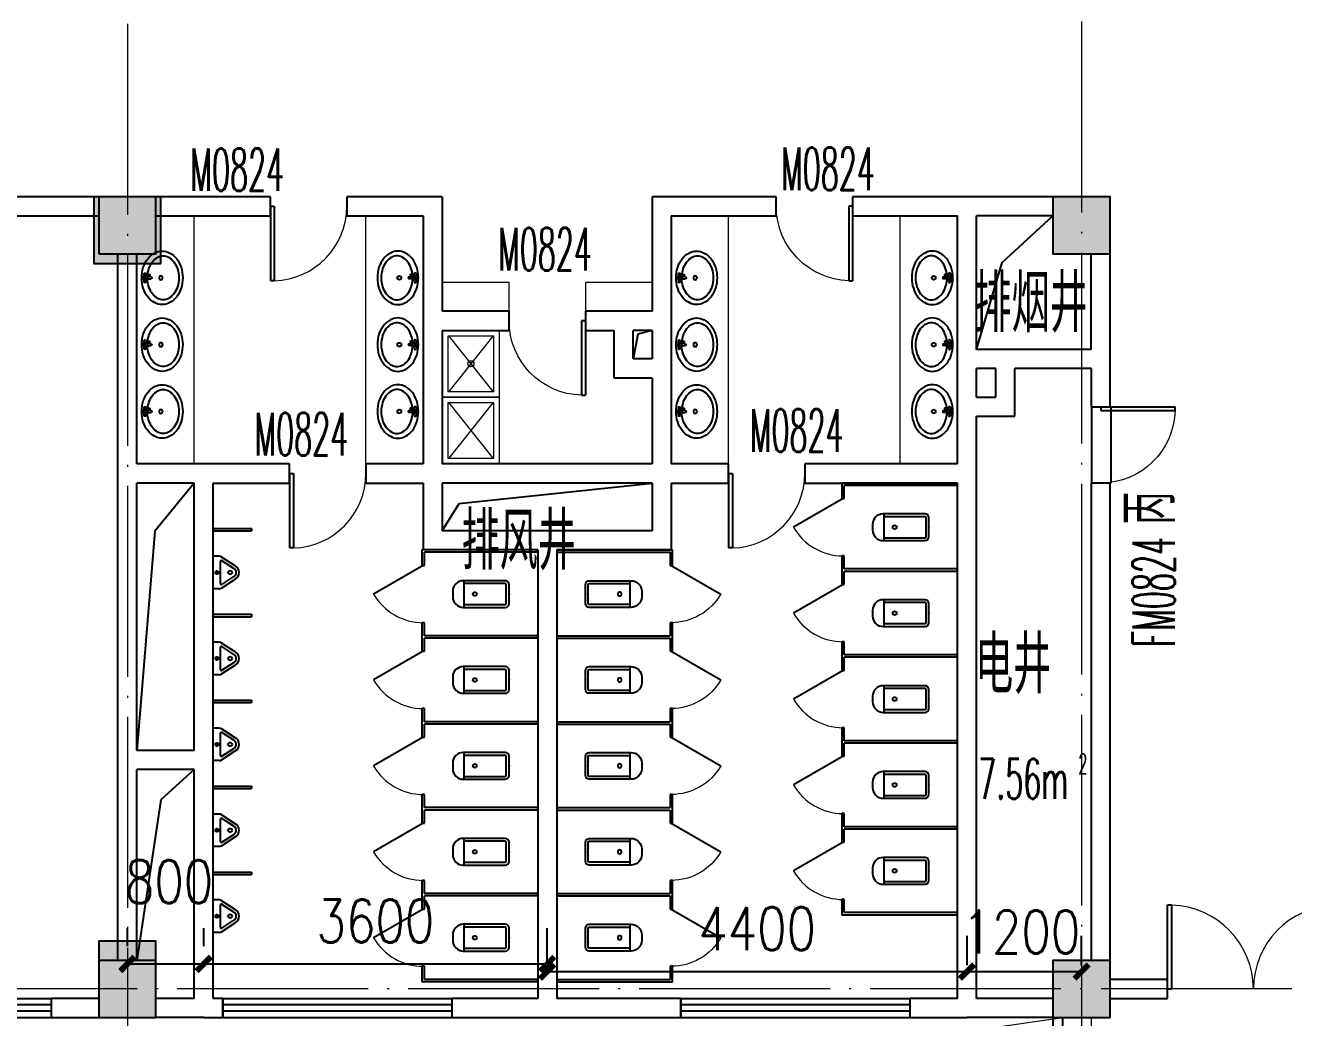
# Model space of a CAD drawing. Extents: x 1417642 to 3570900, y 124798 to 1191112.
# Drawn here: x 1563934 to 1577225, y 216533 to 226927 of the extents above; entities that cross this region are included whole.
import ezdxf

# ---------------------------------------------------------------- set-up
doc = ezdxf.new("R2010")
doc.units = 0
doc.header["$LTSCALE"] = 1000
doc.header["$MEASUREMENT"] = 0
doc.linetypes.add('DASH', pattern=[0.35, 0.25, -0.1])
doc.linetypes.add('DOTE', pattern=[2.42, 2, -0.2, 0.02, -0.2])
doc.layers.get('0').update_dxf_attribs({"linetype": 'CONTINUOUS'})
doc.layers.get('Defpoints').update_dxf_attribs({"linetype": 'CONTINUOUS'})
for name, color, linetype in [('colu', 2, 'CONTINUOUS'), ('COLUMN', 9, 'CONTINUOUS'), ('DOTE', 1, 'DOTE'), ('LATRINE', 6, 'CONTINUOUS'), ('LVTRY', 6, 'CONTINUOUS'), ('PUB_DIM', 3, 'CONTINUOUS'), ('PUB_HATCH', 8, 'CONTINUOUS'), ('PUB_TEXT', 40, 'CONTINUOUS'), ('SPACE', 7, 'CONTINUOUS'), ('STAIR', 2, 'CONTINUOUS'), ('tiaozheng', 20, 'CONTINUOUS'), ('WALL', 4, 'CONTINUOUS'), ('WINDOW', 2, 'CONTINUOUS'), ('WINDOW_TEXT', 7, 'CONTINUOUS'), ('柱填充', 8, 'CONTINUOUS')]:
    doc.layers.add(name, color=color, linetype=linetype)
doc.styles.add('_TCH_SPACE', font='ROMANS', dxfattribs={"width": 0.7, "height": 5, "bigfont": 'Z'})
doc.styles.add('_TCH_WINDOW', font='ROMANS.shx', dxfattribs={"width": 0.7, "height": 400, "bigfont": 'Z.shx'})
doc.styles.add('DIM_FONT', font='SIMPLEX.shx', dxfattribs={"width": 0.8})
doc.styles.add('Z', font='ROMANS', dxfattribs={"width": 0.7, "bigfont": 'Z'})
doc.dimstyles.new('DIMN150', dxfattribs={"dimscale": 1.5, "dimtxt": 300, "dimasz": 100, "dimexe": 250, "dimexo": 300, "dimgap": 150, "dimtad": 1, "dimdec": 0, "dimzin": 0, "dimdsep": 46, "dimtxsty": 'DIM_FONT', "dimblk": 'ARCHTICK', "dimcen": 0.09, "dimdle": 1.5, "dimclrt": 7, "dimazin": 2, "dimtfac": 1, "dimtdec": 0, "dimtix": 1, "dimtmove": 2, "dimatfit": 3, "dimldrblk": 'ARCHTICK', "dimfxl": 1, "dimtolj": 1, "dimtzin": 0, "dimarcsym": 0})

# ---------------------------------------------------------------- blocks, each defined once
blk = doc.blocks.new('i89')
at = {"layer": '柱填充'}
h = blk.add_hatch(color=256, dxfattribs=at)
h.paths.add_polyline_path([(1555333, 501498), (1555333, 502098), (1554733, 502098), (1554733, 501498)])
h.paths.add_polyline_path([(1525733, 501498), (1525733, 502098), (1525133, 502098), (1525133, 501498)])
h.paths.add_polyline_path([(1517733, 501498), (1517733, 502098), (1517133, 502098), (1517133, 501498)])
h.paths.add_polyline_path([(1509733, 501498), (1509733, 502098), (1509133, 502098), (1509133, 501498)])
h.paths.add_polyline_path([(1501733, 501498), (1501733, 502098), (1501133, 502098), (1501133, 501498)])
h.paths.add_polyline_path([(1498133, 501498), (1498133, 502098), (1497533, 502098), (1497533, 501498)])
h.paths.add_polyline_path([(1498133, 529448), (1498133, 530148), (1497433, 530148), (1497433, 529448)])
h.paths.add_polyline_path([(1498133, 537448), (1498133, 538148), (1497433, 538148), (1497433, 537448)])
h.paths.add_polyline_path([(1541783, 545398), (1541783, 546098), (1541083, 546098), (1541083, 545398)])
h.paths.add_polyline_path([(1565333, 559098), (1565333, 559698), (1564733, 559698), (1564733, 559098)])
h.paths.add_polyline_path([(1565383, 549098), (1565383, 549798), (1564683, 549798), (1564683, 549098)])
h.paths.add_polyline_path([(1565333, 545498), (1565333, 546098), (1564733, 546098), (1564733, 545498)])
h.paths.add_polyline_path([(1565383, 538098), (1564683, 538098), (1564683, 537498), (1565383, 537498)])
h.paths.add_polyline_path([(1565333, 529498), (1565333, 530098), (1564733, 530098), (1564733, 529498)])
h.paths.add_polyline_path([(1565333, 519498), (1565333, 520098), (1564733, 520098), (1564733, 519498)])
h.paths.add_polyline_path([(1565333, 511498), (1565333, 512098), (1564733, 512098), (1564733, 511498)])
h.paths.add_polyline_path([(1565333, 501498), (1565333, 502098), (1564733, 502098), (1564733, 501498)])
h.paths.add_polyline_path([(1555333, 559098), (1555333, 559698), (1554733, 559698), (1554733, 559098)])
h.paths.add_polyline_path([(1555333, 549098), (1555333, 549698), (1554733, 549698), (1554733, 549098)])
h.paths.add_polyline_path([(1555333, 545498), (1555333, 546098), (1554733, 546098), (1554733, 545498)])
h.paths.add_polyline_path([(1555333, 537498), (1555333, 538098), (1554733, 538098), (1554733, 537498)])
h.paths.add_polyline_path([(1555433, 529448), (1555433, 530148), (1554733, 530148), (1554733, 529448)])
h.paths.add_polyline_path([(1555433, 519448), (1555433, 520148), (1554733, 520148), (1554733, 519448)])
h.paths.add_polyline_path([(1555433, 511498), (1555433, 512198), (1554733, 512198), (1554733, 511498)])
h.paths.add_polyline_path([(1551733, 557298), (1551733, 557898), (1551133, 557898), (1551133, 557298)])
h.paths.add_polyline_path([(1551783, 549098), (1551783, 549798), (1551083, 549798), (1551083, 549098)])
h.paths.add_polyline_path([(1551733, 545498), (1551733, 546098), (1551133, 546098), (1551133, 545498)])
h.paths.add_polyline_path([(1551733, 537498), (1551733, 538098), (1551133, 538098), (1551133, 537498)])
h.paths.add_polyline_path([(1551733, 529498), (1551733, 530098), (1551133, 530098), (1551133, 529498)])
h.paths.add_polyline_path([(1551733, 519498), (1551733, 520098), (1551133, 520098), (1551133, 519498)])
h.paths.add_polyline_path([(1551783, 511498), (1551783, 512198), (1551083, 512198), (1551083, 511498)])
h.paths.add_polyline_path([(1551733, 501498), (1551733, 502098), (1551133, 502098), (1551133, 501498)])
h.paths.add_polyline_path([(1541733, 559098), (1541733, 559698), (1541133, 559698), (1541133, 559098)])
h.paths.add_polyline_path([(1541733, 557298), (1541733, 557898), (1541133, 557898), (1541133, 557298)])
h.paths.add_polyline_path([(1541783, 549098), (1541783, 549798), (1541083, 549798), (1541083, 549098)])
h.paths.add_polyline_path([(1541733, 537498), (1541733, 538298), (1541133, 538298), (1541133, 537498)])
h.paths.add_polyline_path([(1541733, 519298), (1541733, 520098), (1541133, 520098), (1541133, 519298)])
h.paths.add_polyline_path([(1541833, 511498), (1541833, 512298), (1541033, 512298), (1541033, 511498)])
h.paths.add_polyline_path([(1541733, 501498), (1541733, 502098), (1541133, 502098), (1541133, 501498)])
h.paths.add_polyline_path([(1533733, 559098), (1533733, 559698), (1533133, 559698), (1533133, 559098)])
h.paths.add_polyline_path([(1533783, 549098), (1533783, 549798), (1533083, 549798), (1533083, 549098)])
h.paths.add_polyline_path([(1533733, 545498), (1533733, 546098), (1533133, 546098), (1533133, 545498)])
h.paths.add_polyline_path([(1533733, 537498), (1533733, 538298), (1533133, 538298), (1533133, 537498)])
h.paths.add_polyline_path([(1533733, 519298), (1533733, 520098), (1533133, 520098), (1533133, 519298)])
h.paths.add_polyline_path([(1533833, 511498), (1533833, 512298), (1533033, 512298), (1533033, 511498)])
h.paths.add_polyline_path([(1533733, 501498), (1533733, 502098), (1533133, 502098), (1533133, 501498)])
h.paths.add_polyline_path([(1525733, 559098), (1525733, 559698), (1525133, 559698), (1525133, 559098)])
h.paths.add_polyline_path([(1525783, 549098), (1525783, 549798), (1525083, 549798), (1525083, 549098)])
h.paths.add_polyline_path([(1525733, 545498), (1525733, 546098), (1525133, 546098), (1525133, 545498)])
h.paths.add_polyline_path([(1525733, 537498), (1525733, 538298), (1525133, 538298), (1525133, 537498)])
h.paths.add_polyline_path([(1525733, 519298), (1525733, 520098), (1525133, 520098), (1525133, 519298)])
h.paths.add_polyline_path([(1525833, 511498), (1525833, 512298), (1525033, 512298), (1525033, 511498)])
h.paths.add_polyline_path([(1517733, 559098), (1517733, 559698), (1517133, 559698), (1517133, 559098)])
h.paths.add_polyline_path([(1517783, 549098), (1517783, 549798), (1517083, 549798), (1517083, 549098)])
h.paths.add_polyline_path([(1517733, 545498), (1517733, 546098), (1517133, 546098), (1517133, 545498)])
h.paths.add_polyline_path([(1517733, 537498), (1517733, 538298), (1517133, 538298), (1517133, 537498)])
h.paths.add_polyline_path([(1517733, 519298), (1517733, 520098), (1517133, 520098), (1517133, 519298)])
h.paths.add_polyline_path([(1517833, 511498), (1517833, 512298), (1517033, 512298), (1517033, 511498)])
h.paths.add_polyline_path([(1509733, 559098), (1509733, 559698), (1509133, 559698), (1509133, 559098)])
h.paths.add_polyline_path([(1509783, 549098), (1509783, 549798), (1509083, 549798), (1509083, 549098)])
h.paths.add_polyline_path([(1509733, 545498), (1509733, 546098), (1509133, 546098), (1509133, 545498)])
h.paths.add_polyline_path([(1509733, 537498), (1509733, 538298), (1509133, 538298), (1509133, 537498)])
h.paths.add_polyline_path([(1509733, 519298), (1509733, 520098), (1509133, 520098), (1509133, 519298)])
h.paths.add_polyline_path([(1509833, 511498), (1509833, 512298), (1509033, 512298), (1509033, 511498)])
h.paths.add_polyline_path([(1509733, 480798), (1509733, 481398), (1509133, 481398), (1509133, 480798)])
h.paths.add_polyline_path([(1501733, 559098), (1501733, 559698), (1501133, 559698), (1501133, 559098)])
h.paths.add_polyline_path([(1501733, 549098), (1501733, 549698), (1501133, 549698), (1501133, 549098)])
h.paths.add_polyline_path([(1501733, 545498), (1501733, 546098), (1501133, 546098), (1501133, 545498)])
h.paths.add_polyline_path([(1501733, 537498), (1501733, 538098), (1501133, 538098), (1501133, 537498)])
h.paths.add_polyline_path([(1501733, 529498), (1501733, 530098), (1501133, 530098), (1501133, 529498)])
h.paths.add_polyline_path([(1501733, 519498), (1501733, 520098), (1501133, 520098), (1501133, 519498)])
h.paths.add_polyline_path([(1501833, 511498), (1501833, 512198), (1501133, 512198), (1501133, 511498)])
h.paths.add_polyline_path([(1501733, 480798), (1501733, 481398), (1501133, 481398), (1501133, 480798)])
h.paths.add_polyline_path([(1498133, 559098), (1498133, 559698), (1497533, 559698), (1497533, 559098)])
h.paths.add_polyline_path([(1498183, 549098), (1498183, 549798), (1497483, 549798), (1497483, 549098)])
h.paths.add_polyline_path([(1498133, 545498), (1498133, 546098), (1497533, 546098), (1497533, 545498)])
h.paths.add_polyline_path([(1498133, 519448), (1498133, 520148), (1497433, 520148), (1497433, 519448)])
h.paths.add_polyline_path([(1498133, 511448), (1498133, 512148), (1497433, 512148), (1497433, 511448)])
h.paths.add_polyline_path([(1498133, 480798), (1498133, 481398), (1497533, 481398), (1497533, 480798)])
h.paths.add_polyline_path([(1488133, 559098), (1488133, 559698), (1487533, 559698), (1487533, 559098)])
h.paths.add_polyline_path([(1488233, 549098), (1488233, 549798), (1487533, 549798), (1487533, 549098)])
h.paths.add_polyline_path([(1488133, 545498), (1488133, 546098), (1487533, 546098), (1487533, 545498)])
h.paths.add_polyline_path([(1488133, 537498), (1488133, 538098), (1487533, 538098), (1487533, 537498)])
h.paths.add_polyline_path([(1488133, 529498), (1488133, 530098), (1487533, 530098), (1487533, 529498)])
h.paths.add_polyline_path([(1488133, 519498), (1488133, 520098), (1487533, 520098), (1487533, 519498)])
h.paths.add_polyline_path([(1488133, 511498), (1488133, 512098), (1487533, 512098), (1487533, 511498)])
h.paths.add_polyline_path([(1488133, 501498), (1488133, 502098), (1487533, 502098), (1487533, 501498)])
h.paths.add_polyline_path([(1488133, 480798), (1488133, 481398), (1487533, 481398), (1487533, 480798)])
h.paths.add_polyline_path([(1498133, 484398), (1498133, 485198), (1497433, 485198), (1497433, 484398)])
h.paths.add_polyline_path([(1498134, 496298), (1498134, 497098), (1497433, 497098), (1497433, 496298)])
h.paths.add_polyline_path([(1487533, 497098), (1487533, 496298), (1488233, 496298), (1488233, 497098)])
h.paths.add_polyline_path([(1487533, 485198), (1487533, 484398), (1488233, 484398), (1488233, 485198)])
h.paths.add_polyline_path([(1509733, 496298), (1509733, 497098), (1509033, 497098), (1509033, 496298)])
h.paths.add_polyline_path([(1509733, 484398), (1509733, 485198), (1509033, 485198), (1509033, 484398)])
at = {"layer": 'colu'}
for points in [[(1541783, 545398), (1541783, 546098), (1541083, 546098), (1541083, 545398)], [(1551733, 545498), (1551733, 546098), (1551133, 546098), (1551133, 545498)], [(1541733, 537498), (1541733, 538298), (1541133, 538298), (1541133, 537498)], [(1551733, 537498), (1551733, 538098), (1551133, 538098), (1551133, 537498)]]:
    blk.add_lwpolyline(points, close=True, dxfattribs=at)
blk = doc.blocks.new('_ArchTick')
at = {"color": 0, "linetype": 'ByBlock', "const_width": 0.4}
blk.add_lwpolyline([(-0.5, -0.5), (0.5, 0.5)], dxfattribs=at)
blk = doc.blocks.new('*D390')
at = {"layer": 'Defpoints', "color": 0}
for p in [(1565803, 217095), (1565003, 216833), (1565803, 216833)]:
    blk.add_point(p, dxfattribs=at)
at = {"layer": 'PUB_DIM', "color": 0, "lineweight": -2}
for p, q in [((1565003, 217283), (1565003, 217470)), ((1565803, 217283), (1565803, 217470)), ((1565001, 217095), (1565805, 217095))]:
    blk.add_line(p, q, dxfattribs=at)
at = {"layer": 'PUB_DIM', "color": 0, "lineweight": -2, "xscale": 150, "yscale": 150, "zscale": 150, "rotation": 180}
blk.add_blockref('_ArchTick', (1565003, 217095), dxfattribs=at)
at = {"layer": 'PUB_DIM', "color": 0, "lineweight": -2, "xscale": 150, "yscale": 150, "zscale": 150}
blk.add_blockref('_ArchTick', (1565803, 217095), dxfattribs=at)
at = {"layer": 'PUB_DIM', "color": 7, "insert": (1565440, 217957), "char_height": 450, "attachment_point": 5, "style": 'DIM_FONT'}
blk.add_mtext('\\A1;800', dxfattribs=at)
blk = doc.blocks.new('*D391')
at = {"layer": 'Defpoints', "color": 0}
for p in [(1569403, 217095), (1565803, 216833), (1569403, 216833)]:
    blk.add_point(p, dxfattribs=at)
at = {"layer": 'PUB_DIM', "color": 0, "lineweight": -2}
for p, q in [((1565803, 217283), (1565803, 217470)), ((1569403, 217283), (1569403, 217470)), ((1565801, 217095), (1569405, 217095))]:
    blk.add_line(p, q, dxfattribs=at)
at = {"layer": 'PUB_DIM', "color": 0, "lineweight": -2, "xscale": 150, "yscale": 150, "zscale": 150, "rotation": 180}
blk.add_blockref('_ArchTick', (1565803, 217095), dxfattribs=at)
at = {"layer": 'PUB_DIM', "color": 0, "lineweight": -2, "xscale": 150, "yscale": 150, "zscale": 150}
blk.add_blockref('_ArchTick', (1569403, 217095), dxfattribs=at)
at = {"layer": 'PUB_DIM', "color": 7, "insert": (1567603, 217545), "char_height": 450, "attachment_point": 5, "style": 'DIM_FONT'}
blk.add_mtext('\\A1;3600', dxfattribs=at)
blk = doc.blocks.new('*D392')
at = {"layer": 'Defpoints', "color": 0}
for p in [(1573803, 217015), (1569403, 216633), (1573803, 216633)]:
    blk.add_point(p, dxfattribs=at)
at = {"layer": 'PUB_DIM', "color": 0, "lineweight": -2}
for p, q in [((1569403, 217083), (1569403, 217390)), ((1573803, 217083), (1573803, 217390)), ((1569401, 217015), (1573805, 217015))]:
    blk.add_line(p, q, dxfattribs=at)
at = {"layer": 'PUB_DIM', "color": 0, "lineweight": -2, "xscale": 150, "yscale": 150, "zscale": 150, "rotation": 180}
blk.add_blockref('_ArchTick', (1569403, 217015), dxfattribs=at)
at = {"layer": 'PUB_DIM', "color": 0, "lineweight": -2, "xscale": 150, "yscale": 150, "zscale": 150}
blk.add_blockref('_ArchTick', (1573803, 217015), dxfattribs=at)
at = {"layer": 'PUB_DIM', "color": 7, "insert": (1571603, 217465), "char_height": 450, "attachment_point": 5, "style": 'DIM_FONT'}
blk.add_mtext('\\A1;4400', dxfattribs=at)
blk = doc.blocks.new('*D393')
at = {"layer": 'Defpoints', "color": 0}
for p in [(1575003, 217015), (1573803, 216633), (1575003, 216633)]:
    blk.add_point(p, dxfattribs=at)
at = {"layer": 'PUB_DIM', "color": 0, "lineweight": -2}
for p, q in [((1573803, 217083), (1573803, 217390)), ((1575003, 217083), (1575003, 217390)), ((1573801, 217015), (1575005, 217015))]:
    blk.add_line(p, q, dxfattribs=at)
at = {"layer": 'PUB_DIM', "color": 0, "lineweight": -2, "xscale": 150, "yscale": 150, "zscale": 150, "rotation": 180}
blk.add_blockref('_ArchTick', (1573803, 217015), dxfattribs=at)
at = {"layer": 'PUB_DIM', "color": 0, "lineweight": -2, "xscale": 150, "yscale": 150, "zscale": 150}
blk.add_blockref('_ArchTick', (1575003, 217015), dxfattribs=at)
at = {"layer": 'PUB_DIM', "color": 7, "insert": (1574372, 217431), "char_height": 450, "attachment_point": 5, "style": 'DIM_FONT'}
blk.add_mtext('\\A1;1200', dxfattribs=at)
blk = doc.blocks.new('_FZH')
blk.add_lwpolyline([(-0.5, -0.5), (0.5, -0.5), (0.5, 0.5), (-0.5, 0.5)], close=True)
at = {"layer": 'PUB_HATCH'}
blk.add_solid([(-0.5, -0.5), (0.5, -0.5), (-0.5, 0.5), (0.5, 0.5)], dxfattribs=at)
blk = doc.blocks.new('$TCHSYS$WIN2D')
for p, q in [((-0.5, 0.5), (0.5, 0.5)), ((-0.5, 0.5), (-0.5, -0.5)), ((0.5, 0.5), (0.5, -0.5)), ((0.5, 0.1667), (-0.5, 0.1667)), ((0.5, -0.1667), (-0.5, -0.1667)), ((-0.5, -0.5), (0.5, -0.5))]:
    blk.add_line(p, q)
blk = doc.blocks.new('$DorLib2D$00000002')
for p, q in [((-0.5, 0), (-0.5, 0.4875)), ((-0.475, 0.4875), (-0.5, 0.4875)), ((-0.475, 0), (-0.475, 0.4875)), ((0.475, 0), (0.475, 0.4875)), ((0.475, 0.4875), (0.5, 0.4875)), ((0.5, 0), (0.5, 0.4875)), ((-0.5, 0), (-0.475, 0)), ((0.5, 0), (0.475, 0))]:
    blk.add_line(p, q)
at = {"lineweight": 13}
for centre, start, end in [((-0.4875, 0), 0, 88.53072), ((0.4875, 0), 91.46928, 180)]:
    blk.add_arc(centre, 0.4875, start, end, dxfattribs=at)
blk = doc.blocks.new('$lvtry$00000193')
for p, q in [((-17, -43, 0), (-17, -33, 0)), ((17, -43, 0), (17, -33, 0))]:
    blk.add_line(p, q)
at = {"elevation": 0}
blk.add_lwpolyline([(280, -215, 0.12431), (260, -136, 0.105707), (198, -63, 0.086941), (110, -17, 0.077137), (0, 0, 0.077137), (-110, -17, 0.086941), (-198, -63, 0.105707), (-260, -136, 0.12431), (-280, -215, 0.12431), (-260, -294, 0.105707), (-198, -367, 0.086941), (-110, -413, 0.077137), (0, -430, 0.077137), (110, -413, 0.086941), (198, -367, 0.105707), (260, -294, 0.12431)], format="xyb", close=True, dxfattribs=at)
blk.add_lwpolyline([(-25, -61, 0.056876), (-95, -75, 0.086941), (-168, -113, 0.105707), (-216, -170, 0.12431), (-230, -225, 0.12431), (-216, -280, 0.105707), (-168, -337, 0.086941), (-95, -375, 0.077137), (0, -390, 0.077137), (95, -375, 0.086941), (168, -337, 0.105707), (216, -280, 0.12431), (230, -225, 0.12431), (216, -170, 0.105707), (168, -113, 0.086941), (95, -75, 0.06676), (13, -60, 0.06676)], format="xyb", dxfattribs=at)
for centre, radius in [((0, -43, 0), 16.7), ((0, -200, 0), 20)]:
    blk.add_circle(centre, radius)
for centre, radius, start, end in [((-40, -34, 0), 10.1, 106.6096, 258.1648), ((-64, 234, 0), 259, 274.7069, 282.3732), ((-75, -213, 0), 173, 71.36, 79.1873), ((-29, -80, 0), 6.77, 155.344, 308.3224), ((-171, 19, 0), 166, 324.8411, 338.1337), ((-171, 19, 0), 170, 324.8411, 331.3523), ((-29, -80, 0), 3.37, 155.344, 308.3224), ((100, -194, 0), 170, 132.3141, 138.8253), ((100, -194, 0), 166, 125.5327, 138.8253), ((-12, -58, 0), 10.6, 201.8924, 261.774), ((0, -33, 0), 16.7, 0, 180), ((-381, -115, 0), 372, 2.3982, 6.7627), ((0, -96, 0), 9.9, 201.7837, 338.2163), ((64, 234, 0), 259, 257.6268, 265.2931), ((381, -115, 0), 372, 170.1008, 177.6018), ((75, -213, 0), 173, 100.8127, 110.4191), ((40, -34, 0), 10.1, 281.8352, 73.3904)]:
    blk.add_arc(centre, radius, start, end)
blk.add_point((0, -33, 0))
blk = doc.blocks.new('$DorLib2D$00000001')
for p, q in [((0.45, 0.975), (0.5, 0.975)), ((0.45, 0), (0.45, 0.975)), ((0.5, 0), (0.5, 0.975)), ((0.5, 0), (0.45, 0))]:
    blk.add_line(p, q)
at = {"lineweight": 13}
blk.add_arc((0.475, 0), 0.975, 91.4693, 180, dxfattribs=at)
blk = doc.blocks.new('$lvtry$00000200')
for p, q in [((-140, -40, 0), (-140, -480, 0)), ((-110, -40, 0), (-110, -470, 0)), ((100, 0, 0), (-100, 0, 0)), ((100, -30, 0), (-100, -30, 0)), ((110, -470, 0), (110, -40, 0)), ((140, -480, 0), (140, -40, 0)), ((140, -470, 0), (-140, -470, 0)), ((-30, -590, 0), (30, -590, 0))]:
    blk.add_line(p, q)
blk.add_circle((0, -359, 0), 20)
for centre, radius, start, end in [((-100, -40, 0), 40, 90, 180), ((-100, -40, 0), 10, 90, 180), ((100, -40, 0), 40, 0, 90), ((100, -40, 0), 10, 0, 90), ((-30, -480, 0), 110, 180, 270), ((30, -480, 0), 110, 270, 0)]:
    blk.add_arc(centre, radius, start, end)
blk.add_point((0, 0))
blk = doc.blocks.new('$TCHSYS$APDOOR2D')
blk.add_line((0.5, 0), (0, 0.866))
at = {"lineweight": 13}
blk.add_arc((0.5, 0), 1, 120, 180, dxfattribs=at)
blk = doc.blocks.new('$lvtry$00000219')
for p, q in [((-170, 0, 0), (170, 0, 0)), ((-170, -61, 0), (-170, 0, 0)), ((170, -61, 0), (170, 0, 0)), ((-162, -88, 0), (-69, -231, 0)), ((-124, -91, 0), (-43, -216, 0)), ((-116, -76, 0), (116, -76, 0)), ((43, -216, 0), (124, -91, 0)), ((69, -231, 0), (162, -88, 0))]:
    blk.add_line(p, q)
for centre, radius in [((0, -38, 0), 17.7), ((0, -177, 0), 20)]:
    blk.add_circle(centre, radius)
for centre, radius, start, end in [((-120, -61, 0), 50, 180, 213.0863), ((-116, -86, 0), 10, 90, 213.0863), ((116, -86, 0), 10, 326.9137, 90), ((120, -61, 0), 50, 326.9137, 0), ((0, -191, 0), 80, 210, 330), ((0, -191, 0), 50, 210, 330)]:
    blk.add_arc(centre, radius, start, end)
blk.add_point((0, -38, 0))

msp = doc.modelspace()

# ---------------------------------------------------------------- linework, layer by layer
at = {"layer": 'DOTE', "lineweight": 0}
for points in [[(1575003.1, 243906.3), (1575003.1, 132632.2)], [(1565003.1, 243884), (1565003.1, 132632.2)], [(1596566.6, 216832.7), (1432076.7, 216832.7)], [(1596566.6, 216832.7), (1432076.7, 216832.7)]]:
    msp.add_lwpolyline(points, dxfattribs=at)
at = {"layer": 'LATRINE'}
for p, q in [((1573703.1, 222132.7), (1572490.6, 222132.7)), ((1572490.6, 222132.7), (1572490.6, 221970.2)), ((1573703.1, 222107.7), (1572515.6, 222107.7)), ((1572515.6, 221970.2), (1572515.6, 222107.7)), ((1573703.1, 222107.7), (1573703.1, 222132.7)), ((1572490.6, 221970.2), (1572515.6, 221970.2)), ((1565903.1, 221657.7), (1566303.1, 221657.7)), ((1565903.1, 221657.7), (1565903.1, 221632.7)), ((1565903.1, 221632.7), (1566303.1, 221632.7)), ((1566303.1, 221657.7), (1566303.1, 221632.7)), ((1568090.6, 221432.7), (1568090.6, 221270.2)), ((1569303.1, 221432.7), (1568090.6, 221432.7)), ((1569303.1, 221407.7), (1569303.1, 221432.7)), ((1569503.1, 221432.7), (1570715.6, 221432.7)), ((1569503.1, 221432.7), (1569503.1, 221407.7)), ((1570715.6, 221270.2), (1570715.6, 221432.7)), ((1568115.6, 221270.2), (1568115.6, 221407.7)), ((1569303.1, 221407.7), (1568115.6, 221407.7)), ((1569503.1, 221407.7), (1570690.6, 221407.7)), ((1570690.6, 221407.7), (1570690.6, 221270.2)), ((1572515.6, 221370.2), (1572490.6, 221370.2)), ((1572490.6, 221370.2), (1572490.6, 221220.2)), ((1572515.6, 221232.7), (1572515.6, 221370.2)), ((1568090.6, 221270.2), (1568115.6, 221270.2)), ((1570690.6, 221270.2), (1570715.6, 221270.2)), ((1572490.6, 221220.2), (1572490.6, 221070.2)), ((1573703.1, 221232.7), (1572515.6, 221232.7)), ((1573703.1, 221207.7), (1572515.6, 221207.7)), ((1572515.6, 221070.2), (1572515.6, 221207.7)), ((1573703.1, 221207.7), (1573703.1, 221232.7)), ((1572490.6, 221070.2), (1572515.6, 221070.2)), ((1565903.1, 220757.7), (1566303.1, 220757.7)), ((1565903.1, 220757.7), (1565903.1, 220732.7)), ((1565903.1, 220732.7), (1566303.1, 220732.7)), ((1566303.1, 220757.7), (1566303.1, 220732.7)), ((1568115.6, 220670.2), (1568090.6, 220670.2)), ((1568090.6, 220670.2), (1568090.6, 220520.2)), ((1568115.6, 220532.7), (1568115.6, 220670.2)), ((1570715.6, 220670.2), (1570690.6, 220670.2)), ((1570690.6, 220670.2), (1570690.6, 220532.7)), ((1570715.6, 220520.2), (1570715.6, 220670.2)), ((1568090.6, 220520.2), (1568090.6, 220370.2)), ((1569303.1, 220532.7), (1568115.6, 220532.7)), ((1569303.1, 220507.7), (1568115.6, 220507.7)), ((1568115.6, 220370.2), (1568115.6, 220507.7)), ((1569303.1, 220507.7), (1569303.1, 220532.7)), ((1569503.1, 220532.7), (1570690.6, 220532.7)), ((1569503.1, 220532.7), (1569503.1, 220507.7)), ((1569503.1, 220507.7), (1570690.6, 220507.7)), ((1570690.6, 220507.7), (1570690.6, 220370.2)), ((1570715.6, 220370.2), (1570715.6, 220520.2)), ((1568090.6, 220370.2), (1568115.6, 220370.2)), ((1570690.6, 220370.2), (1570715.6, 220370.2)), ((1572515.6, 220470.2), (1572490.6, 220470.2)), ((1572490.6, 220470.2), (1572490.6, 220320.2)), ((1572515.6, 220332.7), (1572515.6, 220470.2)), ((1572490.6, 220320.2), (1572490.6, 220170.2)), ((1573703.1, 220332.7), (1572515.6, 220332.7)), ((1573703.1, 220307.7), (1572515.6, 220307.7)), ((1572515.6, 220170.2), (1572515.6, 220307.7)), ((1573703.1, 220307.7), (1573703.1, 220332.7)), ((1572490.6, 220170.2), (1572515.6, 220170.2)), ((1565903.1, 219857.7), (1566303.1, 219857.7)), ((1565903.1, 219857.7), (1565903.1, 219832.7)), ((1565903.1, 219832.7), (1566303.1, 219832.7)), ((1566303.1, 219857.7), (1566303.1, 219832.7)), ((1568115.6, 219770.2), (1568090.6, 219770.2)), ((1568090.6, 219770.2), (1568090.6, 219620.2)), ((1568115.6, 219632.7), (1568115.6, 219770.2)), ((1570715.6, 219770.2), (1570690.6, 219770.2)), ((1570690.6, 219770.2), (1570690.6, 219632.7)), ((1570715.6, 219620.2), (1570715.6, 219770.2)), ((1568090.6, 219620.2), (1568090.6, 219470.2)), ((1569303.1, 219632.7), (1568115.6, 219632.7)), ((1569303.1, 219607.7), (1568115.6, 219607.7)), ((1568115.6, 219470.2), (1568115.6, 219607.7)), ((1569303.1, 219607.7), (1569303.1, 219632.7)), ((1569503.1, 219632.7), (1570690.6, 219632.7)), ((1569503.1, 219632.7), (1569503.1, 219607.7)), ((1569503.1, 219607.7), (1570690.6, 219607.7)), ((1570690.6, 219607.7), (1570690.6, 219470.2)), ((1570715.6, 219470.2), (1570715.6, 219620.2)), ((1572515.6, 219570.2), (1572490.6, 219570.2)), ((1572490.6, 219570.2), (1572490.6, 219420.2)), ((1572515.6, 219432.7), (1572515.6, 219570.2)), ((1568090.6, 219470.2), (1568115.6, 219470.2)), ((1570690.6, 219470.2), (1570715.6, 219470.2)), ((1573703.1, 219432.7), (1572515.6, 219432.7)), ((1573703.1, 219407.7), (1573703.1, 219432.7)), ((1572490.6, 219420.2), (1572490.6, 219270.2)), ((1573703.1, 219407.7), (1572515.6, 219407.7)), ((1572515.6, 219270.2), (1572515.6, 219407.7)), ((1572490.6, 219270.2), (1572515.6, 219270.2)), ((1565903.1, 218957.7), (1566303.1, 218957.7)), ((1565903.1, 218957.7), (1565903.1, 218932.7)), ((1565903.1, 218932.7), (1566303.1, 218932.7)), ((1566303.1, 218957.7), (1566303.1, 218932.7)), ((1568115.6, 218870.2), (1568090.6, 218870.2)), ((1568090.6, 218870.2), (1568090.6, 218720.2)), ((1568115.6, 218732.7), (1568115.6, 218870.2)), ((1570715.6, 218870.2), (1570690.6, 218870.2)), ((1570690.6, 218870.2), (1570690.6, 218732.7)), ((1570715.6, 218720.2), (1570715.6, 218870.2)), ((1568090.6, 218720.2), (1568090.6, 218570.2)), ((1569303.1, 218732.7), (1568115.6, 218732.7)), ((1569303.1, 218707.7), (1568115.6, 218707.7)), ((1568115.6, 218570.2), (1568115.6, 218707.7)), ((1569303.1, 218707.7), (1569303.1, 218732.7)), ((1569503.1, 218732.7), (1570690.6, 218732.7)), ((1569503.1, 218732.7), (1569503.1, 218707.7)), ((1569503.1, 218707.7), (1570690.6, 218707.7)), ((1570690.6, 218707.7), (1570690.6, 218570.2)), ((1570715.6, 218570.2), (1570715.6, 218720.2)), ((1572515.6, 218670.2), (1572490.6, 218670.2)), ((1572490.6, 218670.2), (1572490.6, 218520.2)), ((1572515.6, 218532.7), (1572515.6, 218670.2)), ((1568090.6, 218570.2), (1568115.6, 218570.2)), ((1570690.6, 218570.2), (1570715.6, 218570.2)), ((1572490.6, 218520.2), (1572490.6, 218370.2)), ((1573703.1, 218532.7), (1572515.6, 218532.7)), ((1573703.1, 218507.7), (1572515.6, 218507.7)), ((1572515.6, 218370.2), (1572515.6, 218507.7)), ((1573703.1, 218507.7), (1573703.1, 218532.7)), ((1572490.6, 218370.2), (1572515.6, 218370.2)), ((1565903.1, 218057.7), (1566303.1, 218057.7)), ((1565903.1, 218057.7), (1565903.1, 218032.7)), ((1565903.1, 218032.7), (1566303.1, 218032.7)), ((1566303.1, 218057.7), (1566303.1, 218032.7)), ((1568115.6, 217970.2), (1568090.6, 217970.2)), ((1568090.6, 217970.2), (1568090.6, 217820.2)), ((1568115.6, 217832.7), (1568115.6, 217970.2)), ((1570715.6, 217970.2), (1570690.6, 217970.2)), ((1570690.6, 217970.2), (1570690.6, 217832.7)), ((1570715.6, 217820.2), (1570715.6, 217970.2)), ((1568090.6, 217820.2), (1568090.6, 217670.2)), ((1569303.1, 217832.7), (1568115.6, 217832.7)), ((1569303.1, 217807.7), (1568115.6, 217807.7)), ((1568115.6, 217670.2), (1568115.6, 217807.7)), ((1569303.1, 217807.7), (1569303.1, 217832.7)), ((1569503.1, 217832.7), (1570690.6, 217832.7)), ((1569503.1, 217832.7), (1569503.1, 217807.7)), ((1569503.1, 217807.7), (1570690.6, 217807.7)), ((1570690.6, 217807.7), (1570690.6, 217670.2)), ((1570715.6, 217670.2), (1570715.6, 217820.2)), ((1572515.6, 217770.2), (1572490.6, 217770.2)), ((1572490.6, 217770.2), (1572490.6, 217607.7)), ((1572515.6, 217632.7), (1572515.6, 217770.2)), ((1568090.6, 217670.2), (1568115.6, 217670.2)), ((1570690.6, 217670.2), (1570715.6, 217670.2)), ((1573703.1, 217607.7), (1572490.6, 217607.7)), ((1573703.1, 217632.7), (1572515.6, 217632.7)), ((1573703.1, 217607.7), (1573703.1, 217632.7)), ((1568115.6, 217070.2), (1568090.6, 217070.2)), ((1568090.6, 217070.2), (1568090.6, 216907.7)), ((1568115.6, 216932.7), (1568115.6, 217070.2)), ((1570715.6, 217070.2), (1570690.6, 217070.2)), ((1570690.6, 217070.2), (1570690.6, 216932.7)), ((1570715.6, 216907.7), (1570715.6, 217070.2)), ((1569303.1, 216907.7), (1568090.6, 216907.7)), ((1569303.1, 216932.7), (1568115.6, 216932.7)), ((1569303.1, 216907.7), (1569303.1, 216932.7)), ((1569503.1, 216932.7), (1570690.6, 216932.7)), ((1569503.1, 216932.7), (1569503.1, 216907.7)), ((1569503.1, 216907.7), (1570715.6, 216907.7))]:
    msp.add_line(p, q, dxfattribs=at)
at = {"layer": 'LATRINE', "linetype": 'DASH', "lineweight": 0, "ltscale": 2}
for p, q in [((1575003.1, 216532.7), (1575003.1, 209132.7)), ((1575103.1, 216532.7), (1575103.1, 209132.7))]:
    msp.add_line(p, q, dxfattribs=at)
at = {"layer": 'LATRINE', "lineweight": 0, "elevation": 0}
for points in [[(1565703.1, 222332.7), (1565703.1, 224932.7)], [(1567503.1, 222332.7), (1567503.1, 224932.7)], [(1571303.1, 222332.7), (1571303.1, 224932.7)], [(1573103.1, 222332.7), (1573103.1, 224932.7)]]:
    msp.add_lwpolyline(points, dxfattribs=at)
at = {"layer": 'LVTRY', "lineweight": 0}
for p, q in [((1568834.8, 223672.7), (1568371.1, 223092.7)), ((1568371.1, 223672.7), (1568834.8, 223092.7)), ((1568834.8, 222972.7), (1568371.1, 222392.7)), ((1568371.1, 222972.7), (1568834.8, 222392.7))]:
    msp.add_line(p, q, dxfattribs=at)
for points in [[(1569003.1, 224232.4), (1568303.1, 224232.4), (1568303.1, 223932.7), (1569003.1, 223932.7)], [(1570503.1, 224232.4), (1569803.1, 224232.4), (1569803.1, 223932.7), (1570503.1, 223932.7)], [(1568902.8, 223032.7), (1568902.8, 223732.7), (1568303.1, 223732.7), (1568303.1, 223032.7)], [(1568842.8, 223092.7), (1568842.8, 223672.7), (1568363.1, 223672.7), (1568363.1, 223092.7)], [(1568902.8, 222332.7), (1568902.8, 223032.7), (1568303.1, 223032.7), (1568303.1, 222332.7)], [(1568842.8, 222392.7), (1568842.8, 222972.7), (1568363.1, 222972.7), (1568363.1, 222392.7)]]:
    msp.add_lwpolyline(points, close=True, dxfattribs=at)
msp.add_circle((1568602.9, 223382.7), 32.1, dxfattribs=at)
at = {"layer": 'STAIR'}
for p, q in [((1575110.3, 222132.7), (1575110.3, 222932.7)), ((1575310.3, 222932.7), (1575310.3, 222132.7)), ((1574703.1, 216532.7), (1574703.1, 199132.7)), ((1574803.1, 216532.7), (1574803.1, 209132.7))]:
    msp.add_line(p, q, dxfattribs=at)
at = {"layer": 'STAIR', "lineweight": 0}
msp.add_lwpolyline([(1525303.1, 199132.7), (1530265.8, 210093.1), (1574803.1, 216532.7)], dxfattribs=at)
at = {"layer": 'tiaozheng', "color": 2}
for p, q in [((1574171, 224441.9), (1574703.1, 224932.7)), ((1573903.1, 223532.7), (1574171, 224441.9)), ((1570351.8, 223694.2), (1570303.1, 223432.7)), ((1570503.1, 223732.7), (1570351.8, 223694.2)), ((1565703.1, 222132.7), (1565292.3, 221629.4)), ((1568479.4, 221920.2), (1570503.1, 222132.7)), ((1568303.1, 221632.7), (1568479.4, 221920.2)), ((1565292.3, 221629.4), (1565103.1, 219332.7)), ((1565703.1, 219132.7), (1565355.3, 218815.3)), ((1565355.3, 218815.3), (1565103.1, 217132.7))]:
    msp.add_line(p, q, dxfattribs=at)
at = {"layer": 'WALL'}
for p, q in [((1564703.1, 225132.7), (1559203.1, 225132.7)), ((1566503.1, 225132.7), (1565303.1, 225132.7)), ((1566503.1, 224932.7), (1566503.1, 225132.7)), ((1568303.1, 225132.7), (1567303.1, 225132.7)), ((1567303.1, 225132.7), (1567303.1, 224932.7)), ((1568303.1, 225132.7), (1568303.1, 223932.7)), ((1570503.1, 225132.7), (1570503.1, 223932.7)), ((1571803.1, 225132.7), (1570503.1, 225132.7)), ((1571803.1, 224932.7), (1571803.1, 225132.7)), ((1573803.1, 225132.7), (1572603.1, 225132.7)), ((1572603.1, 225132.7), (1572603.1, 224932.7)), ((1574703.1, 225132.7), (1573803.1, 225132.7)), ((1559203.1, 224932.7), (1564703.1, 224932.7)), ((1565303.1, 224932.7), (1566503.1, 224932.7)), ((1567303.1, 224932.7), (1568103.1, 224932.7)), ((1568103.1, 224932.7), (1568103.1, 223832.7)), ((1570703.1, 224932.7), (1570703.1, 223832.7)), ((1570703.1, 224932.7), (1571803.1, 224932.7)), ((1572603.1, 224932.7), (1573703.1, 224932.7)), ((1573703.1, 223432.7), (1573703.1, 224932.7)), ((1574703.1, 224932.7), (1573903.1, 224932.7)), ((1573903.1, 223532.7), (1573903.1, 224932.7)), ((1564903.1, 222232.7), (1564903.1, 224532.7)), ((1565103.1, 222332.7), (1565103.1, 224532.7)), ((1575103.1, 223532.7), (1575103.1, 224532.7)), ((1575303.1, 223432.7), (1575303.1, 224532.7)), ((1568103.1, 223832.7), (1568103.1, 222332.7)), ((1569003.1, 223932.7), (1568303.1, 223932.7)), ((1569003.1, 223732.7), (1569003.1, 223932.7)), ((1570203.1, 223932.7), (1569803.1, 223932.7)), ((1569803.1, 223932.7), (1569803.1, 223732.7)), ((1570503.1, 223932.7), (1570203.1, 223932.7)), ((1570703.1, 223832.7), (1570703.1, 223332.7)), ((1568303.1, 223732.7), (1568303.1, 222332.7)), ((1568303.1, 223732.7), (1569003.1, 223732.7)), ((1569803.1, 223732.7), (1570103.1, 223732.7)), ((1570103.1, 223232.7), (1570103.1, 223732.7)), ((1570303.1, 223432.7), (1570303.1, 223732.7)), ((1570503.1, 223732.7), (1570303.1, 223732.7)), ((1570503.1, 223732.7), (1570503.1, 223432.7)), ((1570503.1, 223432.7), (1570303.1, 223432.7)), ((1573703.1, 222932.7), (1573703.1, 223432.7)), ((1574203.1, 223532.7), (1573903.1, 223532.7)), ((1575103.1, 223532.7), (1574203.1, 223532.7)), ((1575303.1, 222932.7), (1575303.1, 223432.7)), ((1570703.1, 223332.7), (1570703.1, 222332.7)), ((1574103.1, 223332.7), (1573903.1, 223332.7)), ((1573903.1, 223032.7), (1573903.1, 223332.7)), ((1574103.1, 223032.7), (1574103.1, 223332.7)), ((1575103.1, 223332.7), (1574303.1, 223332.7)), ((1574303.1, 222832.7), (1574303.1, 223332.7)), ((1575103.1, 223332.7), (1575103.1, 222932.7)), ((1570503.1, 223232.7), (1570103.1, 223232.7)), ((1570503.1, 223232.7), (1570503.1, 222332.7)), ((1573903.1, 223032.7), (1574103.1, 223032.7)), ((1573703.1, 222332.7), (1573703.1, 222932.7)), ((1575103.1, 222932.7), (1575303.1, 222932.7)), ((1573903.1, 222232.7), (1573903.1, 222832.7)), ((1573903.1, 222832.7), (1574303.1, 222832.7)), ((1564903.1, 219232.7), (1564903.1, 222232.7)), ((1565803.1, 222332.7), (1565103.1, 222332.7)), ((1566703.1, 222332.7), (1565803.1, 222332.7)), ((1566703.1, 222132.7), (1566703.1, 222332.7)), ((1568103.1, 222332.7), (1567503.1, 222332.7)), ((1567503.1, 222332.7), (1567503.1, 222132.7)), ((1570503.1, 222332.7), (1568303.1, 222332.7)), ((1571303.1, 222332.7), (1570703.1, 222332.7)), ((1571303.1, 222132.7), (1571303.1, 222332.7)), ((1573703.1, 222332.7), (1572103.1, 222332.7)), ((1572103.1, 222332.7), (1572103.1, 222132.7)), ((1573903.1, 216732.7), (1573903.1, 222232.7)), ((1565703.1, 222132.7), (1565103.1, 222132.7)), ((1565103.1, 219332.7), (1565103.1, 222132.7)), ((1565703.1, 219332.7), (1565703.1, 222132.7)), ((1565903.1, 219232.7), (1565903.1, 222132.7)), ((1565903.1, 222132.7), (1566703.1, 222132.7)), ((1567503.1, 222132.7), (1568103.1, 222132.7)), ((1568103.1, 222132.7), (1568103.1, 221432.7)), ((1568303.1, 222132.7), (1568303.1, 221632.7)), ((1570503.1, 222132.7), (1568303.1, 222132.7)), ((1570503.1, 222132.7), (1570503.1, 221632.7)), ((1570703.1, 222132.7), (1570703.1, 221432.7)), ((1570703.1, 222132.7), (1571303.1, 222132.7)), ((1572103.1, 222132.7), (1573703.1, 222132.7)), ((1573703.1, 216732.7), (1573703.1, 222132.7)), ((1575303.1, 222132.7), (1575103.1, 222132.7)), ((1575103.1, 222132.7), (1575103.1, 217132.7)), ((1575303.1, 217132.7), (1575303.1, 222132.7)), ((1569403.1, 221632.7), (1568303.1, 221632.7)), ((1570503.1, 221632.7), (1569403.1, 221632.7)), ((1569303.1, 221432.7), (1568103.1, 221432.7)), ((1569303.1, 221432.7), (1569303.1, 216732.7)), ((1569503.1, 221432.7), (1569503.1, 216732.7)), ((1570703.1, 221432.7), (1569503.1, 221432.7)), ((1565703.1, 219332.7), (1565103.1, 219332.7)), ((1564903.1, 217132.7), (1564903.1, 219232.7)), ((1565903.1, 216732.7), (1565903.1, 219232.7)), ((1565103.1, 217132.7), (1565103.1, 219132.7)), ((1565703.1, 219132.7), (1565103.1, 219132.7)), ((1565703.1, 216732.7), (1565703.1, 219132.7)), ((1575903.1, 216932.7), (1575303.1, 216932.7)), ((1575903.1, 216732.7), (1575903.1, 216932.7)), ((1564703.1, 216732.7), (1564203.1, 216732.7)), ((1564203.1, 216732.7), (1564203.1, 216532.7)), ((1565703.1, 216732.7), (1565303.1, 216732.7)), ((1566003.1, 216732.7), (1565903.1, 216732.7)), ((1566003.1, 216532.7), (1566003.1, 216732.7)), ((1569303.1, 216732.7), (1568403.1, 216732.7)), ((1568403.1, 216732.7), (1568403.1, 216532.7)), ((1570803.1, 216732.7), (1569503.1, 216732.7)), ((1570803.1, 216532.7), (1570803.1, 216732.7)), ((1573703.1, 216732.7), (1573203.1, 216732.7)), ((1573203.1, 216732.7), (1573203.1, 216532.7)), ((1574703.1, 216732.7), (1573903.1, 216732.7)), ((1575303.1, 216732.7), (1575903.1, 216732.7)), ((1564203.1, 216532.7), (1564703.1, 216532.7)), ((1565803.1, 216532.7), (1565303.1, 216532.7)), ((1565803.1, 216532.7), (1566003.1, 216532.7)), ((1568403.1, 216532.7), (1569403.1, 216532.7)), ((1569403.1, 216532.7), (1570803.1, 216532.7)), ((1573203.1, 216532.7), (1573803.1, 216532.7)), ((1574703.1, 216532.7), (1573803.1, 216532.7))]:
    msp.add_line(p, q, dxfattribs=at)

# ---------------------------------------------------------------- block references
at = {"layer": 'COLUMN', "lineweight": 0, "xscale": 600, "yscale": 600, "zscale": 600}
for p in [(1565003.1, 224832.7), (1575003.1, 224832.7), (1565003.1, 216832.7), (1575003.1, 216832.7)]:
    msp.add_blockref('_FZH', p, dxfattribs=at)
at = {"layer": 'LATRINE', "lineweight": 0, "xscale": 600, "zscale": 25, "rotation": 90}
for p, yscale in [((1572503.1, 221670.2), 600), ((1568103.1, 220970.2), 600), ((1570703.1, 220970.2), -600), ((1572503.1, 220770.2), 600), ((1568103.1, 220070.2), 600), ((1570703.1, 220070.2), -600), ((1572503.1, 219870.2), 600), ((1568103.1, 219170.2), 600), ((1570703.1, 219170.2), -600), ((1572503.1, 218970.2), 600), ((1568103.1, 218270.2), 600), ((1570703.1, 218270.2), -600), ((1572503.1, 218070.2), 600), ((1568103.1, 217370.2), 600), ((1570703.1, 217370.2), -600)]:
    msp.add_blockref('$TCHSYS$APDOOR2D', p, dxfattribs=dict(at, yscale=yscale))
at = {"layer": 'LVTRY', "lineweight": 0, "rotation": 270}
for name, p, yscale in [('$lvtry$00000193', (1565153.1, 224282.7, 0), -1), ('$lvtry$00000193', (1570753.1, 224282.7, 0), -1), ('$lvtry$00000193', (1565153.1, 223582.7, 0), -1), ('$lvtry$00000193', (1570753.1, 223582.7, 0), -1), ('$lvtry$00000193', (1565153.1, 222882.7, 0), -1), ('$lvtry$00000193', (1570753.1, 222882.7, 0), -1), ('$lvtry$00000200', (1569803.1, 220970.2), -0.9999999999999996), ('$lvtry$00000200', (1569803.1, 220070.2), -0.9999999999999996), ('$lvtry$00000200', (1569803.1, 219170.2), -0.9999999999999996), ('$lvtry$00000200', (1569803.1, 218270.2), -0.9999999999999996), ('$lvtry$00000200', (1569803.1, 217370.2), -0.9999999999999996)]:
    msp.add_blockref(name, p, dxfattribs=dict(at, yscale=yscale))
at = {"layer": 'LVTRY', "lineweight": 0}
for name, p, rotation in [('$lvtry$00000193', (1568053.1, 224282.7, 0), 270), ('$lvtry$00000193', (1573653.1, 224282.7, 0), 270), ('$lvtry$00000193', (1568053.1, 223582.7, 0), 270), ('$lvtry$00000193', (1573653.1, 223582.7, 0), 270), ('$lvtry$00000193', (1568053.1, 222882.7, 0), 270), ('$lvtry$00000193', (1573653.1, 222882.7, 0), 270), ('$lvtry$00000200', (1573403.1, 221670.2), 270), ('$lvtry$00000219', (1565903.1, 221195.2), 90.00000000000001), ('$lvtry$00000200', (1569003.1, 220970.2), 270), ('$lvtry$00000200', (1573403.1, 220770.2), 270), ('$lvtry$00000219', (1565903.1, 220295.2), 90.00000000000001), ('$lvtry$00000200', (1569003.1, 220070.2), 270), ('$lvtry$00000200', (1573403.1, 219870.2), 270), ('$lvtry$00000219', (1565903.1, 219395.2), 90.00000000000001), ('$lvtry$00000200', (1569003.1, 219170.2), 270), ('$lvtry$00000200', (1573403.1, 218970.2), 270), ('$lvtry$00000219', (1565903.1, 218495.2), 90.00000000000001), ('$lvtry$00000200', (1569003.1, 218270.2), 270), ('$lvtry$00000200', (1573403.1, 218070.2), 270), ('$lvtry$00000219', (1565903.1, 217595.2), 90.00000000000001), ('$lvtry$00000200', (1569003.1, 217370.2), 270)]:
    msp.add_blockref(name, p, dxfattribs=dict(at, rotation=rotation))
at = {"layer": 'tiaozheng'}
msp.add_blockref('i89', (23570, -320965.6), dxfattribs=at)
at = {"layer": 'WINDOW', "lineweight": 0}
ref = msp.add_blockref('$DorLib2D$00000001', (1566903.1, 225032.7), dxfattribs=dict(at, xscale=800, yscale=800, zscale=800, rotation=180))
ref.add_attrib('A', 'M0824', (1565663.4, 225192.4), dxfattribs={"layer": 'WINDOW_TEXT', "lineweight": 0, "height": 446.25, "style": '_TCH_WINDOW', "width": 0.494118})
ref = msp.add_blockref('$DorLib2D$00000001', (1572203.1, 225032.7), dxfattribs=dict(at, xscale=-800, yscale=800, zscale=-800, rotation=180))
ref.add_attrib('A', 'M0824', (1571853.8, 225201.3), dxfattribs={"layer": 'WINDOW_TEXT', "lineweight": 0, "height": 446.25, "style": '_TCH_WINDOW', "width": 0.494118})
ref = msp.add_blockref('$DorLib2D$00000001', (1569403.1, 223832.7), dxfattribs=dict(at, xscale=-800, yscale=800, zscale=-800, rotation=180))
ref.add_attrib('A', 'M0824', (1568888.6, 224358.8), dxfattribs={"layer": 'WINDOW_TEXT', "lineweight": 0, "height": 446.25, "style": '_TCH_WINDOW', "width": 0.494118})
ref = msp.add_blockref('$DorLib2D$00000001', (1571703.1, 222232.7), dxfattribs=dict(at, xscale=800, yscale=800, zscale=800, rotation=180))
ref.add_attrib('A', 'M0824', (1571525.7, 222459.5), dxfattribs={"layer": 'WINDOW_TEXT', "lineweight": 0, "height": 446.25, "style": '_TCH_WINDOW', "width": 0.494118})
for name, p, xscale, yscale, zscale, rotation in [('$DorLib2D$00000001', (1575203.1, 222532.7), 800, -800, 800, 90), ('$DorLib2D$00000002', (1576803.1, 216832.7), -1800, -1800, -1800, 180)]:
    msp.add_blockref(name, p, dxfattribs=dict(at, xscale=xscale, yscale=yscale, zscale=zscale, rotation=rotation))
ref = msp.add_blockref('$DorLib2D$00000001', (1567103.1, 222232.7), dxfattribs=dict(at, xscale=800, yscale=800, zscale=800, rotation=180))
ref.add_attrib('A', 'M0824', (1566335.8, 222421.1), dxfattribs={"layer": 'WINDOW_TEXT', "lineweight": 0, "height": 446.25, "style": '_TCH_WINDOW', "width": 0.494118})
at = {"layer": 'WINDOW', "color": 2, "xscale": -2400, "yscale": -200, "zscale": -2400}
for p, rotation in [((1563003.1, 216632.7), 180), ((1567203.1, 216632.7), 180.0000000000634), ((1572003.1, 216632.7), 180.0000000000633)]:
    msp.add_blockref('$TCHSYS$WIN2D', p, dxfattribs=dict(at, rotation=rotation))

# ---------------------------------------------------------------- texts
at = {"layer": 'PUB_TEXT', "style": 'Z', "width": 0.7}
for s, p in [('排烟井', (1573870, 223714)), ('排风井', (1568505.5, 221225.1)), ('电井', (1573886.5, 219928.9))]:
    msp.add_text(s, height=600, dxfattribs=at).set_placement(p)
at = {"layer": 'SPACE', "style": '_TCH_SPACE', "width": 0.525}
for s, height, p in [('7.56m', 420, (1573920, 218823.8)), ('2', 210, (1574970, 219086.3))]:
    msp.add_text(s, height=height, dxfattribs=at).set_placement(p)
at = {"layer": 'WINDOW_TEXT', "style": '_TCH_WINDOW'}
for s, height, width, p in [('丙', 525, 0.7, (1575981.6, 221696.2)), ('FM0824', 446.25, 0.494118, (1575981.6, 220415.2))]:
    msp.add_text(s, height=height, rotation=90, dxfattribs=dict(at, width=width)).set_placement(p)

# ---------------------------------------------------------------- dimensions: what is measured, and where the dimension line sits
at = {"layer": 'PUB_DIM'}
for base, p1, p2, picture, middle in [((1565803.1, 217094.5), (1565003.1, 216832.7), (1565803.1, 216832.7), '*D390', (1565440, 217956.6)), ((1575003.1, 217014.5), (1573803.1, 216632.7), (1575003.1, 216632.7), '*D393', (1574371.9, 217430.5))]:
    dim = msp.add_linear_dim(base=base, p1=p1, p2=p2, angle=0, dimstyle='DIMN150', dxfattribs=at)
    dim.commit()
    dim.dimension.update_dxf_attribs({"geometry": picture, "text_midpoint": middle, "dimtype": 129})
for p1, p2, distance, picture, middle in [((1565803.1, 216832.7), (1569403.1, 216832.7), 261.8, '*D391', (1567603.1, 217544.5)), ((1569403.1, 216632.7), (1573803.1, 216632.7), 381.8, '*D392', (1571603.1, 217464.5))]:
    dim = msp.add_aligned_dim(p1=p1, p2=p2, distance=distance, dimstyle='DIMN150', dxfattribs=at)
    dim.commit()
    dim.dimension.update_dxf_attribs({"geometry": picture, "text_midpoint": middle})

doc.saveas('drawing.dxf')
